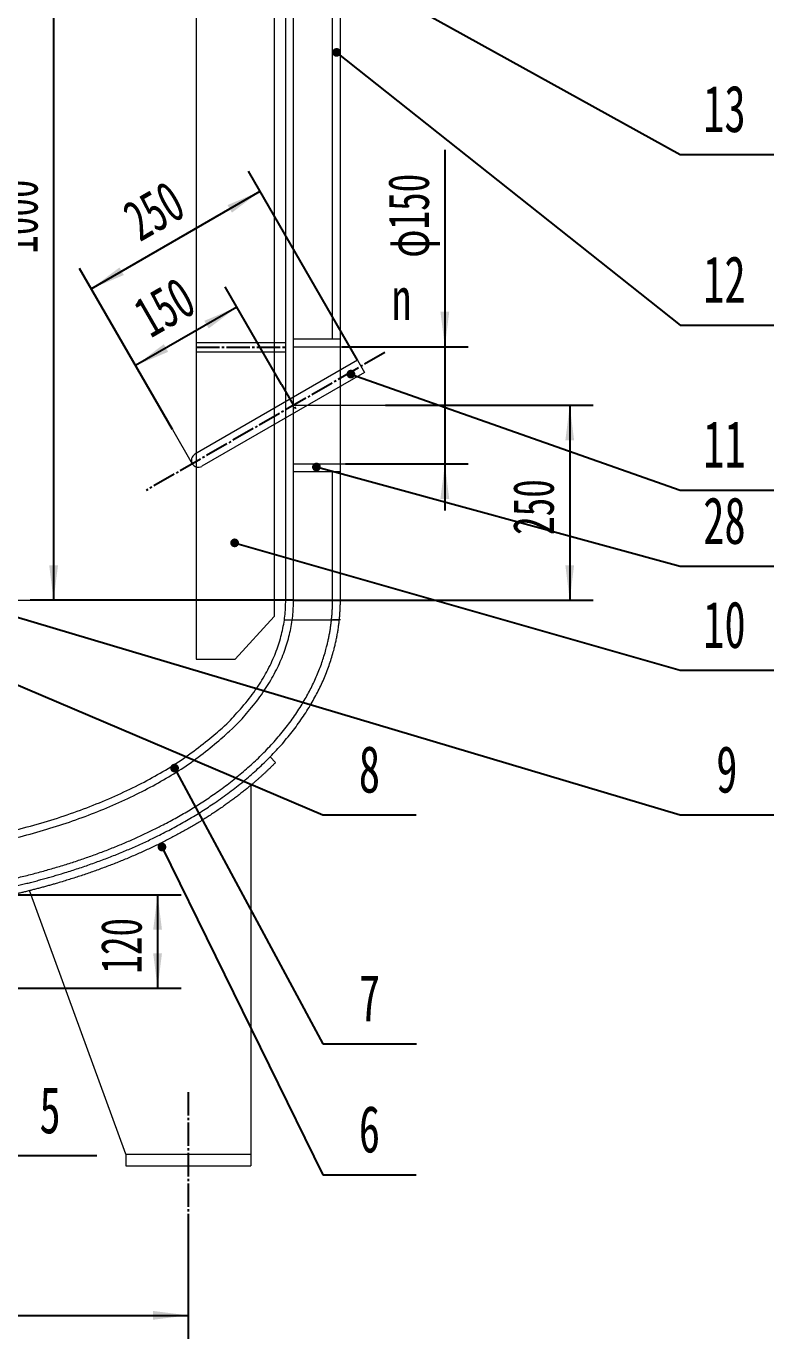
# Model space of a CAD drawing. Header units: millimetres. Extents: x -3150 to 3150, y -4455 to 4455.
# Drawn here: x -945 to 14, y 110 to 1793 of the extents above; entities that cross this region are included whole.
import ezdxf

# ---------------------------------------------------------------- set-up
doc = ezdxf.new("R2010")
doc.units = ezdxf.units.MM
doc.linetypes.add('EB_DASHDOT', pattern=[39, 30, -3, 3, -3])
for name, color, linetype, lineweight in [('CAXA0', 7, 'Continuous', 70), ('CAXA1', 1, 'EB_DASHDOT', 25), ('CAXA4', 3, 'Continuous', 25)]:
    doc.layers.add(name, color=color, linetype=linetype, lineweight=lineweight)
doc.styles.add('UserTxtStyle6', font='SIMFANG.TTF', dxfattribs={"width": 0.667})
doc.styles.add('标准', font='SIMFANG.TTF', dxfattribs={"width": 0.667})
doc.dimstyles.new('标准', dxfattribs={"dimscale": 15, "dimtxt": 3.5, "dimasz": 3, "dimexe": 2, "dimexo": 0, "dimgap": 0.065, "dimtad": 1, "dimdec": 1, "dimdsep": 46, "dimtxsty": '标准', "dimcen": 0, "dimdle": 4, "dimadec": 4, "dimazin": 2, "dimtfac": 1, "dimtdec": 3, "dimtmove": 0, "dimatfit": 3, "dimldrblk": 'NONE', "dimfxl": 0, "dimtolj": 1, "dimtzin": 0, "dimarcsym": 0})

# ---------------------------------------------------------------- blocks, each defined once
blk = doc.blocks.new('*CAXBLOCK4649')
at = {"layer": 'CAXA0', "linetype": 'Continuous', "lineweight": 25}
for points in [[(-674.7, 1433), (-716.5, 1415.4), (-710.9, 1405.6)], [(-804.6, 1358), (-768.5, 1385.4), (-762.9, 1375.6)]]:
    blk.add_hatch(color=0, dxfattribs=at).paths.add_polyline_path(points, flags=0)
at = {"layer": 'CAXA0', "color": 0, "linetype": 'Continuous', "lineweight": 25}
for p, q in [((-617.5, 1333.8), (-689.7, 1459)), ((-674.7, 1433), (-804.6, 1358)), ((-757.4, 1276.2), (-819.6, 1384))]:
    blk.add_line(p, q, dxfattribs=at)
at = {"layer": 'CAXA0', "color": 0, "linetype": 'Continuous', "lineweight": 25, "insert": (-811.8, 1438), "char_height": 52.5, "attachment_point": 1, "rotation": 30, "style": '标准'}
blk.add_mtext('\\fFangSong_GB2312|b0|i0|p34;150', dxfattribs=at)
blk = doc.blocks.new('_None')
blk = doc.blocks.new('*CAXBLOCK4750')
at = {"layer": 'CAXA0', "linetype": 'Continuous', "lineweight": 25}
for points in [[(-645, 1581.5), (-681.1, 1554.1), (-686.8, 1563.8)], [(-861.5, 1456.5), (-819.7, 1474.1), (-825.3, 1483.8)]]:
    blk.add_hatch(color=0, dxfattribs=at).paths.add_polyline_path(points, flags=0)
at = {"layer": 'CAXA0', "color": 0, "linetype": 'Continuous', "lineweight": 25}
for p, q in [((-520, 1364.9), (-660, 1607.4)), ((-861.5, 1456.5), (-645, 1581.5)), ((-757.4, 1276.2), (-876.5, 1482.4))]:
    blk.add_line(p, q, dxfattribs=at)
at = {"layer": 'CAXA0', "color": 0, "linetype": 'Continuous', "lineweight": 25, "insert": (-825.4, 1561.5), "char_height": 52.5, "attachment_point": 1, "rotation": 30, "style": '标准'}
blk.add_mtext('\\fFangSong_GB2312|b0|i0|p34;250', dxfattribs=at)
blk = doc.blocks.new('*CAXBLOCK4851')
at = {"layer": 'CAXA0', "linetype": 'Continuous', "lineweight": 25}
for points in [[(-408.1, 1382.1), (-413.8, 1427.1), (-402.5, 1427.1)], [(-408.1, 1232.1), (-413.8, 1187.1), (-402.5, 1187.1)]]:
    blk.add_hatch(color=0, dxfattribs=at).paths.add_polyline_path(points, flags=0)
at = {"layer": 'CAXA0', "color": 0, "linetype": 'Continuous', "lineweight": 25}
for p, q in [((-408.1, 1634.7), (-408.1, 1172.1)), ((-539.9, 1382.1), (-378.1, 1382.1)), ((-535.5, 1232.1), (-378.1, 1232.1))]:
    blk.add_line(p, q, dxfattribs=at)
at = {"layer": 'CAXA0', "color": 0, "linetype": 'Continuous', "lineweight": 25, "insert": (-481, 1496.3), "char_height": 52.5, "attachment_point": 1, "rotation": 90, "style": '标准'}
blk.add_mtext('\\fFangSong_GB2312|b0|i0|p34;φ150', dxfattribs=at)
blk = doc.blocks.new('*CAXBLOCK4952')
at = {"layer": 'CAXA0', "linetype": 'Continuous', "lineweight": 25}
for points in [[(-248, 1307.1), (-253.6, 1262.1), (-242.4, 1262.1)], [(-248, 1057.1), (-253.6, 1102.1), (-242.4, 1102.1)]]:
    blk.add_hatch(color=0, dxfattribs=at).paths.add_polyline_path(points, flags=0)
at = {"layer": 'CAXA0', "color": 0, "linetype": 'Continuous', "lineweight": 25}
for p, q in [((-484.3, 1307.1), (-218, 1307.1)), ((-248, 1307.1), (-248, 1057.1)), ((-602.1, 1057.1), (-218, 1057.1))]:
    blk.add_line(p, q, dxfattribs=at)
at = {"layer": 'CAXA0', "color": 0, "linetype": 'Continuous', "lineweight": 25, "insert": (-320.9, 1140.9), "char_height": 52.5, "attachment_point": 1, "rotation": 90, "style": '标准'}
blk.add_mtext('\\fFangSong_GB2312|b0|i0|p34;250', dxfattribs=at)
blk = doc.blocks.new('*CAXBLOCK5053')
at = {"layer": 'CAXA0', "linetype": 'Continuous', "lineweight": 25}
for points in [[(-909.8, 2057.1), (-915.4, 2012.1), (-904.1, 2012.1)], [(-909.8, 1057.1), (-915.4, 1102.1), (-904.1, 1102.1)]]:
    blk.add_hatch(color=0, dxfattribs=at).paths.add_polyline_path(points, flags=0)
at = {"layer": 'CAXA0', "color": 0, "linetype": 'Continuous', "lineweight": 25}
for p, q in [((-1065.2, 2057.1), (-879.8, 2057.1)), ((-909.8, 2057.1), (-909.8, 1057.1)), ((-602.1, 1057.1), (-939.8, 1057.1))]:
    blk.add_line(p, q, dxfattribs=at)
at = {"layer": 'CAXA0', "color": 0, "linetype": 'Continuous', "lineweight": 25, "insert": (-982.7, 1501.3), "char_height": 52.5, "attachment_point": 1, "rotation": 90, "style": '标准'}
blk.add_mtext('\\fFangSong_GB2312|b0|i0|p34;1000', dxfattribs=at)
blk = doc.blocks.new('*CAXBLOCK5962')
at = {"layer": 'CAXA0', "linetype": 'Continuous', "lineweight": 25}
for points in [[(-1687.1, 140.3), (-1642.1, 134.7), (-1642.1, 145.9)], [(-737.1, 140.3), (-782.1, 134.7), (-782.1, 145.9)]]:
    blk.add_hatch(color=0, dxfattribs=at).paths.add_polyline_path(points, flags=0)
at = {"layer": 'CAXA0', "color": 0, "linetype": 'Continuous', "lineweight": 25}
for p, q in [((-1687.1, 254.9), (-1687.1, 110.3)), ((-737.1, 254.9), (-737.1, 110.3)), ((-1687.1, 140.3), (-737.1, 140.3))]:
    blk.add_line(p, q, dxfattribs=at)
at = {"layer": 'CAXA0', "color": 0, "linetype": 'Continuous', "lineweight": 25, "insert": (-1253.3, 213.2), "char_height": 52.5, "attachment_point": 1, "style": '标准'}
blk.add_mtext('\\fFangSong_GB2312|b0|i0|p34;950', dxfattribs=at)
blk = doc.blocks.new('CAXBLOCK78', base_point=(-444.7, 320.6))
at = {"layer": 'CAXA0', "linetype": 'Continuous', "lineweight": 25}
blk.add_hatch(color=0, dxfattribs=at).paths.add_polyline_path([(-765.2, 740.9), (-765.3, 741.8), (-765.5, 742.6), (-765.8, 743.4), (-766.3, 744.2), (-766.8, 744.8), (-767.5, 745.4), (-768.3, 745.9), (-769.1, 746.2), (-769.9, 746.4), (-770.8, 746.5), (-771.7, 746.4), (-772.6, 746.2), (-773.4, 745.9), (-774.1, 745.4), (-774.8, 744.8), (-775.4, 744.2), (-775.8, 743.4), (-776.2, 742.6), (-776.4, 741.8), (-776.4, 740.9), (-776.4, 740), (-776.2, 739.1), (-775.8, 738.3), (-775.4, 737.6), (-774.8, 736.9), (-774.1, 736.3), (-773.4, 735.9), (-772.6, 735.5), (-771.7, 735.3), (-770.8, 735.2), (-769.9, 735.3), (-769.1, 735.5), (-768.3, 735.9), (-767.5, 736.3), (-766.8, 736.9), (-766.3, 737.6), (-765.8, 738.3), (-765.5, 739.1), (-765.3, 740)], flags=0)
at = {"layer": 'CAXA0', "color": 0, "linetype": 'Continuous', "lineweight": 25}
for p, q in [((-770.8, 740.9), (-564.7, 320.6)), ((-564.7, 320.6), (-444.7, 320.6))]:
    blk.add_line(p, q, dxfattribs=at)
at = {"layer": 'CAXA0', "color": 0, "linetype": 'Continuous', "lineweight": 25, "insert": (-518.4, 409.2), "char_height": 60, "attachment_point": 1, "style": 'UserTxtStyle6'}
blk.add_mtext('\\fFangSong_GB2312|b0|i0|p34;6', dxfattribs=at)
blk = doc.blocks.new('CAXBLOCK77', base_point=(-770.8, 740.9))
at = {"layer": 'CAXA0', "color": 0, "linetype": 'ByBlock', "lineweight": -2}
blk.add_blockref('CAXBLOCK78', (-444.7, 320.6), dxfattribs=at)
blk = doc.blocks.new('CAXBLOCK80', base_point=(-444.7, 488.5))
at = {"layer": 'CAXA0', "linetype": 'Continuous', "lineweight": 25}
blk.add_hatch(color=0, dxfattribs=at).paths.add_polyline_path([(-749.1, 841.9), (-749.1, 842.8), (-749.3, 843.6), (-749.7, 844.5), (-750.1, 845.2), (-750.7, 845.9), (-751.4, 846.5), (-752.1, 846.9), (-753, 847.2), (-753.8, 847.5), (-754.7, 847.5), (-755.6, 847.5), (-756.4, 847.2), (-757.2, 846.9), (-758, 846.5), (-758.7, 845.9), (-759.2, 845.2), (-759.7, 844.5), (-760, 843.6), (-760.2, 842.8), (-760.3, 841.9), (-760.2, 841), (-760, 840.2), (-759.7, 839.3), (-759.2, 838.6), (-758.7, 837.9), (-758, 837.3), (-757.2, 836.9), (-756.4, 836.6), (-755.6, 836.3), (-754.7, 836.3), (-753.8, 836.3), (-753, 836.6), (-752.1, 836.9), (-751.4, 837.3), (-750.7, 837.9), (-750.1, 838.6), (-749.7, 839.3), (-749.3, 840.2), (-749.1, 841)], flags=0)
at = {"layer": 'CAXA0', "color": 0, "linetype": 'Continuous', "lineweight": 25}
for p, q in [((-754.7, 841.9), (-564.7, 488.5)), ((-564.7, 488.5), (-444.7, 488.5))]:
    blk.add_line(p, q, dxfattribs=at)
at = {"layer": 'CAXA0', "color": 0, "linetype": 'Continuous', "lineweight": 25, "insert": (-518.4, 577.2), "char_height": 60, "attachment_point": 1, "style": 'UserTxtStyle6'}
blk.add_mtext('\\fFangSong_GB2312|b0|i0|p34;7', dxfattribs=at)
blk = doc.blocks.new('CAXBLOCK79', base_point=(-754.7, 841.9))
at = {"layer": 'CAXA0', "color": 0, "linetype": 'ByBlock', "lineweight": -2}
blk.add_blockref('CAXBLOCK80', (-444.7, 488.5), dxfattribs=at)
blk = doc.blocks.new('CAXBLOCK82', base_point=(-444.7, 781.9))
at = {"layer": 'CAXA0', "linetype": 'Continuous', "lineweight": 25}
blk.add_hatch(color=0, dxfattribs=at).paths.add_polyline_path([(-1205.9, 1056.9), (-1206, 1057.8), (-1206.2, 1058.7), (-1206.5, 1059.5), (-1207, 1060.2), (-1207.5, 1060.9), (-1208.2, 1061.5), (-1209, 1061.9), (-1209.8, 1062.3), (-1210.6, 1062.5), (-1211.5, 1062.6), (-1212.4, 1062.5), (-1213.3, 1062.3), (-1214.1, 1061.9), (-1214.8, 1061.5), (-1215.5, 1060.9), (-1216.1, 1060.2), (-1216.5, 1059.5), (-1216.9, 1058.7), (-1217.1, 1057.8), (-1217.1, 1056.9), (-1217.1, 1056.1), (-1216.9, 1055.2), (-1216.5, 1054.4), (-1216.1, 1053.6), (-1215.5, 1053), (-1214.8, 1052.4), (-1214.1, 1051.9), (-1213.3, 1051.6), (-1212.4, 1051.4), (-1211.5, 1051.3), (-1210.6, 1051.4), (-1209.8, 1051.6), (-1209, 1051.9), (-1208.2, 1052.4), (-1207.5, 1053), (-1207, 1053.6), (-1206.5, 1054.4), (-1206.2, 1055.2), (-1206, 1056.1)], flags=0)
at = {"layer": 'CAXA0', "color": 0, "linetype": 'Continuous', "lineweight": 25}
for p, q in [((-1211.5, 1056.9), (-564.7, 781.9)), ((-564.7, 781.9), (-444.7, 781.9))]:
    blk.add_line(p, q, dxfattribs=at)
at = {"layer": 'CAXA0', "color": 0, "linetype": 'Continuous', "lineweight": 25, "insert": (-518.4, 870.5), "char_height": 60, "attachment_point": 1, "style": 'UserTxtStyle6'}
blk.add_mtext('\\fFangSong_GB2312|b0|i0|p34;8', dxfattribs=at)
blk = doc.blocks.new('CAXBLOCK81', base_point=(-1211.5, 1056.9))
at = {"layer": 'CAXA0', "color": 0, "linetype": 'ByBlock', "lineweight": -2}
blk.add_blockref('CAXBLOCK82', (-444.7, 781.9), dxfattribs=at)
blk = doc.blocks.new('CAXBLOCK84', base_point=(13.6, 781.9))
at = {"layer": 'CAXA0', "linetype": 'Continuous', "lineweight": 25}
blk.add_hatch(color=0, dxfattribs=at).paths.add_polyline_path([(-986.7, 1046), (-986.8, 1046.9), (-987, 1047.7), (-987.3, 1048.5), (-987.8, 1049.3), (-988.3, 1050), (-989, 1050.5), (-989.8, 1051), (-990.6, 1051.3), (-991.4, 1051.5), (-992.3, 1051.6), (-993.2, 1051.5), (-994.1, 1051.3), (-994.9, 1051), (-995.6, 1050.5), (-996.3, 1050), (-996.9, 1049.3), (-997.3, 1048.5), (-997.7, 1047.7), (-997.9, 1046.9), (-997.9, 1046), (-997.9, 1045.1), (-997.7, 1044.2), (-997.3, 1043.4), (-996.9, 1042.7), (-996.3, 1042), (-995.6, 1041.4), (-994.9, 1041), (-994.1, 1040.6), (-993.2, 1040.4), (-992.3, 1040.4), (-991.4, 1040.4), (-990.6, 1040.6), (-989.8, 1041), (-989, 1041.4), (-988.3, 1042), (-987.8, 1042.7), (-987.3, 1043.4), (-987, 1044.2), (-986.8, 1045.1)], flags=0)
at = {"layer": 'CAXA0', "color": 0, "linetype": 'Continuous', "lineweight": 25}
for p, q in [((-992.3, 1046), (-106.4, 781.9)), ((-106.4, 781.9), (13.6, 781.9))]:
    blk.add_line(p, q, dxfattribs=at)
at = {"layer": 'CAXA0', "color": 0, "linetype": 'Continuous', "lineweight": 25, "insert": (-60.2, 870.5), "char_height": 60, "attachment_point": 1, "style": 'UserTxtStyle6'}
blk.add_mtext('\\fFangSong_GB2312|b0|i0|p34;9', dxfattribs=at)
blk = doc.blocks.new('CAXBLOCK83', base_point=(-992.3, 1046))
at = {"layer": 'CAXA0', "color": 0, "linetype": 'ByBlock', "lineweight": -2}
blk.add_blockref('CAXBLOCK84', (13.6, 781.9), dxfattribs=at)
blk = doc.blocks.new('CAXBLOCK86', base_point=(13.6, 967.4))
at = {"layer": 'CAXA0', "linetype": 'Continuous', "lineweight": 25}
blk.add_hatch(color=0, dxfattribs=at).paths.add_polyline_path([(-672, 1130.8), (-672.1, 1131.6), (-672.3, 1132.5), (-672.7, 1133.3), (-673.1, 1134.1), (-673.7, 1134.7), (-674.4, 1135.3), (-675.1, 1135.8), (-675.9, 1136.1), (-676.8, 1136.3), (-677.7, 1136.4), (-678.5, 1136.3), (-679.4, 1136.1), (-680.2, 1135.8), (-681, 1135.3), (-681.6, 1134.7), (-682.2, 1134.1), (-682.7, 1133.3), (-683, 1132.5), (-683.2, 1131.6), (-683.3, 1130.8), (-683.2, 1129.9), (-683, 1129), (-682.7, 1128.2), (-682.2, 1127.5), (-681.6, 1126.8), (-681, 1126.2), (-680.2, 1125.7), (-679.4, 1125.4), (-678.5, 1125.2), (-677.7, 1125.1), (-676.8, 1125.2), (-675.9, 1125.4), (-675.1, 1125.7), (-674.4, 1126.2), (-673.7, 1126.8), (-673.1, 1127.5), (-672.7, 1128.2), (-672.3, 1129), (-672.1, 1129.9)], flags=0)
at = {"layer": 'CAXA0', "color": 0, "linetype": 'Continuous', "lineweight": 25}
for p, q in [((-677.7, 1130.8), (-106.4, 967.4)), ((-106.4, 967.4), (13.6, 967.4))]:
    blk.add_line(p, q, dxfattribs=at)
at = {"layer": 'CAXA0', "color": 0, "linetype": 'Continuous', "lineweight": 25, "insert": (-76.9, 1056), "char_height": 60, "attachment_point": 1, "style": 'UserTxtStyle6'}
blk.add_mtext('\\fFangSong_GB2312|b0|i0|p34;10', dxfattribs=at)
blk = doc.blocks.new('CAXBLOCK85', base_point=(-677.7, 1130.8))
at = {"layer": 'CAXA0', "color": 0, "linetype": 'ByBlock', "lineweight": -2}
blk.add_blockref('CAXBLOCK86', (13.6, 967.4), dxfattribs=at)
blk = doc.blocks.new('CAXBLOCK88', base_point=(13.6, 1198.5))
at = {"layer": 'CAXA0', "linetype": 'Continuous', "lineweight": 25}
blk.add_hatch(color=0, dxfattribs=at).paths.add_polyline_path([(-523, 1347.1), (-523, 1348), (-523.2, 1348.8), (-523.6, 1349.6), (-524, 1350.4), (-524.6, 1351.1), (-525.3, 1351.6), (-526, 1352.1), (-526.8, 1352.4), (-527.7, 1352.6), (-528.6, 1352.7), (-529.5, 1352.6), (-530.3, 1352.4), (-531.1, 1352.1), (-531.9, 1351.6), (-532.6, 1351.1), (-533.1, 1350.4), (-533.6, 1349.6), (-533.9, 1348.8), (-534.1, 1348), (-534.2, 1347.1), (-534.1, 1346.2), (-533.9, 1345.3), (-533.6, 1344.5), (-533.1, 1343.8), (-532.6, 1343.1), (-531.9, 1342.5), (-531.1, 1342.1), (-530.3, 1341.7), (-529.5, 1341.5), (-528.6, 1341.5), (-527.7, 1341.5), (-526.8, 1341.7), (-526, 1342.1), (-525.3, 1342.5), (-524.6, 1343.1), (-524, 1343.8), (-523.6, 1344.5), (-523.2, 1345.3), (-523, 1346.2)], flags=0)
at = {"layer": 'CAXA0', "color": 0, "linetype": 'Continuous', "lineweight": 25}
for p, q in [((-528.6, 1347.1), (-106.4, 1198.5)), ((-106.4, 1198.5), (13.6, 1198.5))]:
    blk.add_line(p, q, dxfattribs=at)
at = {"layer": 'CAXA0', "color": 0, "linetype": 'Continuous', "lineweight": 25, "insert": (-76.9, 1287.2), "char_height": 60, "attachment_point": 1, "style": 'UserTxtStyle6'}
blk.add_mtext('\\fFangSong_GB2312|b0|i0|p34;11', dxfattribs=at)
blk = doc.blocks.new('CAXBLOCK87', base_point=(-528.6, 1347.1))
at = {"layer": 'CAXA0', "color": 0, "linetype": 'ByBlock', "lineweight": -2}
blk.add_blockref('CAXBLOCK88', (13.6, 1198.5), dxfattribs=at)
blk = doc.blocks.new('CAXBLOCK90', base_point=(13.6, 1409.8))
at = {"layer": 'CAXA0', "linetype": 'Continuous', "lineweight": 25}
blk.add_hatch(color=0, dxfattribs=at).paths.add_polyline_path([(-541.3, 1759.6), (-541.4, 1760.4), (-541.6, 1761.3), (-541.9, 1762.1), (-542.4, 1762.9), (-542.9, 1763.5), (-543.6, 1764.1), (-544.4, 1764.6), (-545.2, 1764.9), (-546, 1765.1), (-546.9, 1765.2), (-547.8, 1765.1), (-548.7, 1764.9), (-549.5, 1764.6), (-550.2, 1764.1), (-550.9, 1763.5), (-551.5, 1762.9), (-551.9, 1762.1), (-552.3, 1761.3), (-552.5, 1760.4), (-552.5, 1759.6), (-552.5, 1758.7), (-552.3, 1757.8), (-551.9, 1757), (-551.5, 1756.3), (-550.9, 1755.6), (-550.2, 1755), (-549.5, 1754.6), (-548.7, 1754.2), (-547.8, 1754), (-546.9, 1753.9), (-546, 1754), (-545.2, 1754.2), (-544.4, 1754.6), (-543.6, 1755), (-542.9, 1755.6), (-542.4, 1756.3), (-541.9, 1757), (-541.6, 1757.8), (-541.4, 1758.7)], flags=0)
at = {"layer": 'CAXA0', "color": 0, "linetype": 'Continuous', "lineweight": 25}
for p, q in [((-546.9, 1759.6), (-106.4, 1409.8)), ((-106.4, 1409.8), (13.6, 1409.8))]:
    blk.add_line(p, q, dxfattribs=at)
at = {"layer": 'CAXA0', "color": 0, "linetype": 'Continuous', "lineweight": 25, "insert": (-76.9, 1498.5), "char_height": 60, "attachment_point": 1, "style": 'UserTxtStyle6'}
blk.add_mtext('\\fFangSong_GB2312|b0|i0|p34;12', dxfattribs=at)
blk = doc.blocks.new('CAXBLOCK89', base_point=(-546.9, 1759.6))
at = {"layer": 'CAXA0', "color": 0, "linetype": 'ByBlock', "lineweight": -2}
blk.add_blockref('CAXBLOCK90', (13.6, 1409.8), dxfattribs=at)
blk = doc.blocks.new('CAXBLOCK92', base_point=(13.6, 1628.8))
at = {"layer": 'CAXA0', "linetype": 'Continuous', "lineweight": 25}
blk.add_hatch(color=0, dxfattribs=at).paths.add_polyline_path([(-601.7, 1905.9), (-601.8, 1906.7), (-602, 1907.6), (-602.3, 1908.4), (-602.8, 1909.2), (-603.3, 1909.8), (-604, 1910.4), (-604.8, 1910.9), (-605.6, 1911.2), (-606.4, 1911.4), (-607.3, 1911.5), (-608.2, 1911.4), (-609.1, 1911.2), (-609.9, 1910.9), (-610.6, 1910.4), (-611.3, 1909.8), (-611.9, 1909.2), (-612.3, 1908.4), (-612.7, 1907.6), (-612.9, 1906.7), (-612.9, 1905.9), (-612.9, 1905), (-612.7, 1904.1), (-612.3, 1903.3), (-611.9, 1902.6), (-611.3, 1901.9), (-610.6, 1901.3), (-609.9, 1900.9), (-609.1, 1900.5), (-608.2, 1900.3), (-607.3, 1900.2), (-606.4, 1900.3), (-605.6, 1900.5), (-604.8, 1900.9), (-604, 1901.3), (-603.3, 1901.9), (-602.8, 1902.6), (-602.3, 1903.3), (-602, 1904.1), (-601.8, 1905)], flags=0)
at = {"layer": 'CAXA0', "color": 0, "linetype": 'Continuous', "lineweight": 25}
for p, q in [((-607.3, 1905.9), (-106.4, 1628.8)), ((-106.4, 1628.8), (13.6, 1628.8))]:
    blk.add_line(p, q, dxfattribs=at)
at = {"layer": 'CAXA0', "color": 0, "linetype": 'Continuous', "lineweight": 25, "insert": (-76.9, 1717.4), "char_height": 60, "attachment_point": 1, "style": 'UserTxtStyle6'}
blk.add_mtext('\\fFangSong_GB2312|b0|i0|p34;13', dxfattribs=at)
blk = doc.blocks.new('CAXBLOCK91', base_point=(-607.3, 1905.9))
at = {"layer": 'CAXA0', "color": 0, "linetype": 'ByBlock', "lineweight": -2}
blk.add_blockref('CAXBLOCK92', (13.6, 1628.8), dxfattribs=at)
blk = doc.blocks.new('*CAXBLOCK130133')
at = {"layer": 'CAXA0', "linetype": 'Continuous', "lineweight": 25}
for points in [[(-776.4, 679.6), (-782.1, 634.6), (-770.8, 634.6)], [(-776.4, 559.6), (-782.1, 604.6), (-770.8, 604.6)]]:
    blk.add_hatch(color=0, dxfattribs=at).paths.add_polyline_path(points, flags=0)
at = {"layer": 'CAXA0', "color": 0, "linetype": 'Continuous', "lineweight": 25}
for p, q in [((-967.8, 679.6), (-746.4, 679.6)), ((-776.4, 679.6), (-776.4, 559.6)), ((-965.1, 559.6), (-746.4, 559.6))]:
    blk.add_line(p, q, dxfattribs=at)
at = {"layer": 'CAXA0', "color": 0, "linetype": 'Continuous', "lineweight": 25, "insert": (-849.3, 578.4), "char_height": 52.5, "attachment_point": 1, "rotation": 90, "style": '标准'}
blk.add_mtext('\\fFangSong_GB2312|b0|i0|p34;120', dxfattribs=at)
blk = doc.blocks.new('CAXBLOCK134', base_point=(-854.2, 345.1))
at = {"layer": 'CAXA0', "linetype": 'Continuous', "lineweight": 25}
blk.add_hatch(color=0, dxfattribs=at).paths.add_polyline_path([(-997.4, 592.5), (-997.5, 593.3), (-997.7, 594.2), (-998, 595), (-998.5, 595.8), (-999, 596.4), (-999.7, 597), (-1000.5, 597.5), (-1001.3, 597.8), (-1002.1, 598), (-1003, 598.1), (-1003.9, 598), (-1004.8, 597.8), (-1005.6, 597.5), (-1006.3, 597), (-1007, 596.4), (-1007.6, 595.8), (-1008, 595), (-1008.4, 594.2), (-1008.6, 593.3), (-1008.6, 592.5), (-1008.6, 591.6), (-1008.4, 590.7), (-1008, 589.9), (-1007.6, 589.2), (-1007, 588.5), (-1006.3, 587.9), (-1005.6, 587.4), (-1004.8, 587.1), (-1003.9, 586.9), (-1003, 586.8), (-1002.1, 586.9), (-1001.3, 587.1), (-1000.5, 587.4), (-999.7, 587.9), (-999, 588.5), (-998.5, 589.2), (-998, 589.9), (-997.7, 590.7), (-997.5, 591.6)], flags=0)
at = {"layer": 'CAXA0', "color": 0, "linetype": 'Continuous', "lineweight": 25}
for p, q in [((-1003, 592.5), (-974.2, 345.1)), ((-974.2, 345.1), (-854.2, 345.1))]:
    blk.add_line(p, q, dxfattribs=at)
at = {"layer": 'CAXA0', "color": 0, "linetype": 'Continuous', "lineweight": 25, "insert": (-927.9, 433.7), "char_height": 60, "attachment_point": 1, "style": 'UserTxtStyle6'}
blk.add_mtext('\\fFangSong_GB2312|b0|i0|p34;5', dxfattribs=at)
blk = doc.blocks.new('CAXBLOCK133', base_point=(-1003, 592.5))
at = {"layer": 'CAXA0', "color": 0, "linetype": 'ByBlock', "lineweight": -2}
blk.add_blockref('CAXBLOCK134', (-854.2, 345.1), dxfattribs=at)
blk = doc.blocks.new('CAXBLOCK136', base_point=(13.6, 1100.7))
at = {"layer": 'CAXA0', "linetype": 'Continuous', "lineweight": 25}
blk.add_hatch(color=0, dxfattribs=at).paths.add_polyline_path([(-567.1, 1228), (-567.2, 1228.9), (-567.4, 1229.7), (-567.7, 1230.5), (-568.2, 1231.3), (-568.7, 1232), (-569.4, 1232.5), (-570.2, 1233), (-571, 1233.3), (-571.8, 1233.5), (-572.7, 1233.6), (-573.6, 1233.5), (-574.4, 1233.3), (-575.3, 1233), (-576, 1232.5), (-576.7, 1232), (-577.3, 1231.3), (-577.7, 1230.5), (-578.1, 1229.7), (-578.3, 1228.9), (-578.3, 1228), (-578.3, 1227.1), (-578.1, 1226.2), (-577.7, 1225.4), (-577.3, 1224.7), (-576.7, 1224), (-576, 1223.4), (-575.3, 1223), (-574.4, 1222.6), (-573.6, 1222.4), (-572.7, 1222.4), (-571.8, 1222.4), (-571, 1222.6), (-570.2, 1223), (-569.4, 1223.4), (-568.7, 1224), (-568.2, 1224.7), (-567.7, 1225.4), (-567.4, 1226.2), (-567.2, 1227.1)], flags=0)
at = {"layer": 'CAXA0', "color": 0, "linetype": 'Continuous', "lineweight": 25}
for p, q in [((-572.7, 1228), (-106.4, 1100.7)), ((-106.4, 1100.7), (13.6, 1100.7))]:
    blk.add_line(p, q, dxfattribs=at)
at = {"layer": 'CAXA0', "color": 0, "linetype": 'Continuous', "lineweight": 25, "insert": (-76.9, 1189.4), "char_height": 60, "attachment_point": 1, "style": 'UserTxtStyle6'}
blk.add_mtext('\\fFangSong_GB2312|b0|i0|p34;28', dxfattribs=at)
blk = doc.blocks.new('CAXBLOCK135', base_point=(-572.7, 1228))
at = {"layer": 'CAXA0', "color": 0, "linetype": 'ByBlock', "lineweight": -2}
blk.add_blockref('CAXBLOCK136', (13.6, 1100.7), dxfattribs=at)

msp = doc.modelspace()

# ---------------------------------------------------------------- linework, layer by layer
at = {"layer": 'CAXA0', "linetype": 'Continuous', "lineweight": 18}
for p, q in [((-602.07, 1057.13), (-602.07, 2857.13)), ((-612.07, 1057.13), (-612.07, 2842.13)), ((-552.07, 1392.13), (-552.07, 2712.99)), ((-542.07, 1057.13), (-542.07, 2717.13)), ((-627.07, 2356.53), (-627.07, 1036.34)), ((-727.07, 2314.44), (-727.07, 981.53)), ((-727.07, 1387.53), (-612.07, 1387.53)), ((-602.07, 1392.13), (-542.07, 1392.13)), ((-602.07, 1382.13), (-539.85, 1382.13)), ((-519.97, 1364.93), (-728.68, 1244.43)), ((-727.07, 1375.53), (-612.07, 1375.53)), ((-519.97, 1364.93), (-510.97, 1349.34)), ((-510.97, 1349.34), (-719.68, 1228.84)), ((-602.07, 1307.13), (-484.28, 1307.13)), ((-757.41, 1276.18), (-731.98, 1232.13)), ((-602.07, 1232.13), (-535.48, 1232.13)), ((-602.07, 1232.13), (-535.48, 1232.13)), ((-602.07, 1222.13), (-542.07, 1222.13)), ((-552.07, 1057.13), (-552.07, 1222.13)), ((-1822.07, 1057.13), (-602.07, 1057.13)), ((-627.07, 1036.34), (-677.07, 981.53)), ((-613.85, 1032.13), (-543.37, 1032.13)), ((-542.07, 1032.13), (-552.07, 1032.13)), ((-727.07, 981.53), (-677.07, 981.53)), ((-625.18, 849.12), (-632.25, 856.19)), ((-657.07, 819.22), (-657.07, 332.13)), ((-817.07, 347.13), (-940.46, 684.9)), ((-817.07, 347.13), (-817.07, 332.13)), ((-817.07, 347.13), (-657.07, 347.13)), ((-817.07, 332.13), (-657.07, 332.13))]:
    msp.add_line(p, q, dxfattribs=at)
msp.add_arc((-724.18, 1236.63), 9, 120.00003, 300.00003, dxfattribs=at)
for points, weights, degree, knots in [([(-1812.07, 1057.13), (-1812.07, 732.13), (-1212.07, 732.13), (-612.07, 732.13), (-612.07, 1057.13)], [1, 0.707106781187, 1, 0.707106781187, 1], 2, [0, 0, 0, 742.6149479, 742.6149479, 1485.2298958, 1485.2298958, 1485.2298958]), ([(-1127.07, 675.24), (-1126.79, 675.26), (-1116.71, 676.01), (-1086.85, 678.61), (-1037.29, 684.9), (-978.1, 695.79), (-919.72, 710.16), (-863.09, 728.04), (-809.07, 749.38), (-741.62, 782.3), (-668.51, 830.88), (-602.27, 899.76), (-561.2, 976.62), (-552.07, 1030.81), (-552.07, 1057.13)], [0.950678653793, 0.950529129123, 0.945290481159, 0.931086358542, 0.90995742722, 0.889412730671, 0.873381907764, 0.861944308519, 0.855078680248, 0.85202801816, 0.859655294219, 0.887114082263, 0.932878634399, 0.975592231766, 1], 3, [0, 0, 0, 0, 0.7592721, 26.6566967, 78.4515457, 130.2463947, 182.0412438, 233.8360928, 285.6309419, 337.4257909, 441.015489, 544.6051871, 648.1948851, 751.7845832, 751.7845832, 751.7845832, 751.7845832]), ([(-990.07, 683.82), (-984.96, 684.85), (-959.71, 690.14), (-914.91, 701.32), (-857.36, 719.75), (-802.47, 741.73), (-733.96, 775.62), (-659.75, 825.63), (-592.67, 896.39), (-551.24, 975.04), (-542.07, 1030.3), (-542.07, 1057.13)], [0.894976046775, 0.893322913121, 0.885431756544, 0.873381907764, 0.861944308519, 0.855078680248, 0.85202801816, 0.859655294219, 0.887114082263, 0.932878634399, 0.975592231766, 1], 3, [0, 0, 0, 0, 13.08416, 64.3940808, 115.7040016, 167.0139224, 218.3238432, 320.9436847, 423.5635263, 526.1833679, 628.8032095, 628.8032095, 628.8032095, 628.8032095]), ([(-625.18, 849.12), (-634.98, 839.14), (-658.11, 817.81), (-698.53, 787.43), (-746.33, 758.34), (-798.41, 732.58), (-853.98, 710.33), (-910.16, 692.34), (-948.19, 682.72), (-966.29, 678.66)], [0.871872895347, 0.868290792475, 0.861555000229, 0.85507847012, 0.852790808761, 0.855078638396, 0.861944303673, 0.87297956365, 0.882949840306, 0.888260321949], 3, [0, 0, 0, 0, 47.6702662, 105.1338503, 162.5974343, 220.0610184, 277.5246025, 334.9881866, 386.3878138, 386.3878138, 386.3878138, 386.3878138])]:
    msp.add_rational_spline(points, weights, degree=degree, knots=knots, dxfattribs=at)
msp.add_rational_spline([(-1180.57, 722.58), (-602.07, 739.01), (-602.07, 1057.13)], [0.979588248544, 0.717695458863, 1], degree=2, dxfattribs=at)
at = {"layer": 'CAXA1', "linetype": 'EB_DASHDOT', "lineweight": 25}
for p, q in [((-727.07, 1381.53), (-612.07, 1381.53)), ((-485.1, 1374.67), (-791.25, 1197.92)), ((-617.46, 1333.79), (-597.57, 1299.34)), ((-737.07, 426.48), (-737.07, 254.92))]:
    msp.add_line(p, q, dxfattribs=at)

# ---------------------------------------------------------------- block references
at = {"layer": 'CAXA0', "linetype": 'Continuous', "lineweight": 18}
for name, p in [('CAXBLOCK91', (-607.31, 1905.86)), ('CAXBLOCK89', (-546.92, 1759.57)), ('CAXBLOCK87', (-528.58, 1347.08)), ('CAXBLOCK135', (-572.71, 1227.99)), ('CAXBLOCK85', (-677.67, 1130.76)), ('CAXBLOCK81', (-1211.52, 1056.93)), ('CAXBLOCK83', (-992.32, 1045.99)), ('CAXBLOCK79', (-754.69, 841.9)), ('CAXBLOCK77', (-770.82, 740.87)), ('CAXBLOCK133', (-1003.02, 592.46))]:
    msp.add_blockref(name, p, dxfattribs=at)

# ---------------------------------------------------------------- texts
at = {"layer": 'CAXA4', "linetype": 'Continuous', "lineweight": 25, "insert": (-476.21, 1471.27), "char_height": 54.75, "attachment_point": 1, "style": '标准'}
msp.add_mtext('\\fFangSong_GB2312|b0|i0|p34;n', dxfattribs=at)

# ---------------------------------------------------------------- dimensions: what is measured, and where the dimension line sits
at = {"layer": 'CAXA4', "linetype": 'Continuous', "lineweight": 18}
for base, p1, p2, angle, text, picture, middle in [((-909.77, 1557.13), (-1065.16, 2057.13), (-602.07, 1057.13), 90, '\\fFangSong_GB2312;1000', '*CAXBLOCK5053', (-946.71, 1557.13)), ((-408.14, 1564.19), (-539.85, 1382.13), (-535.48, 1232.13), 90, '\\fFangSong_GB2312;φ150', '*CAXBLOCK4851', (-445.08, 1564.19)), ((-753.24, 1518.96), (-757.41, 1276.18), (-519.97, 1364.93), 30, '\\fFangSong_GB2312;250', '*CAXBLOCK4750', (-771.71, 1550.95)), ((-739.69, 1395.5), (-617.46, 1333.79), (-757.41, 1276.18), 30, '\\fFangSong_GB2312;150', '*CAXBLOCK4649', (-758.16, 1427.49)), ((-247.99, 1182.13), (-484.28, 1307.13), (-602.07, 1057.13), 90, '\\fFangSong_GB2312;250', '*CAXBLOCK4952', (-284.93, 1182.13)), ((-776.43, 619.64), (-967.82, 679.64), (-965.07, 559.64), 90, '\\fFangSong_GB2312;120', '*CAXBLOCK130133', (-813.37, 619.64))]:
    dim = msp.add_linear_dim(base=base, p1=p1, p2=p2, angle=angle, text=text, dimstyle='标准', dxfattribs=at)
    dim.commit()
    dim.dimension.update_dxf_attribs({"geometry": picture, "text_midpoint": middle})
dim = msp.add_linear_dim(base=(-1212.07, 140.3), p1=(-1687.07, 254.92), p2=(-737.07, 254.92), text='\\fFangSong_GB2312;950', dimstyle='标准', dxfattribs=at)
dim.commit()
dim.dimension.update_dxf_attribs({"geometry": '*CAXBLOCK5962', "text_midpoint": (-1212.07, 177.24)})

doc.saveas('drawing.dxf')
